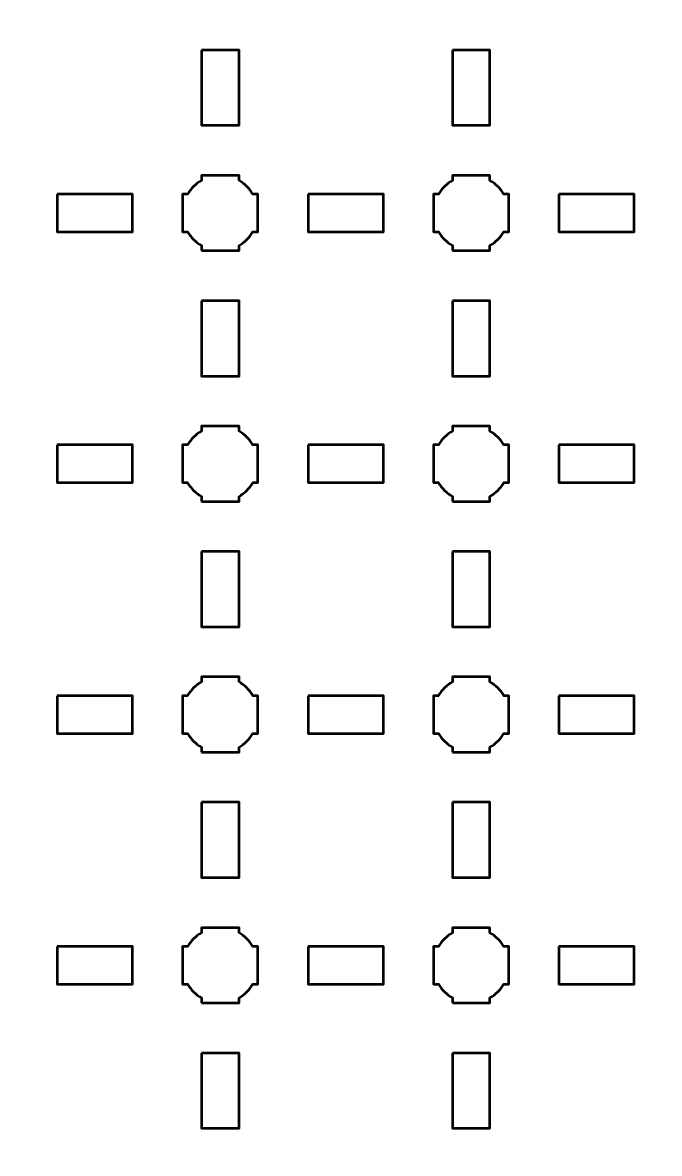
# Model space of a CAD drawing. Header units: centimetres. Extents: x -19.6 to 19.7, y -17.7 to 17.7.
# Drawn here: x -14.57 to -9.5, y -0.5 to 8.52 of the extents above; entities that cross this region are included whole.
import ezdxf

# ---------------------------------------------------------------- set-up
doc = ezdxf.new("R2010")
doc.units = ezdxf.units.CM
doc.header["$MEASUREMENT"] = 0
doc.layers.add('Layer 1', color=7, linetype='Continuous')

msp = doc.modelspace()

# ---------------------------------------------------------------- linework, layer by layer
at = {"layer": 'Layer 1', "lineweight": 53}
for points, knots in [([(-19.14991, 17.65006), (-19.14991, 17.65006), (19.15005, 17.65006), (19.15005, 17.65006), (19.15005, 17.65006), (19.42701, 17.65006), (19.65001, 17.42696), (19.65001, 17.14996), (19.65001, 17.14996), (19.65001, 17.14996), (19.65001, -17.14995), (19.65001, -17.14995), (19.65001, -17.14995), (19.65001, -17.42692), (19.42701, -17.65005), (19.15005, -17.65005), (19.15005, -17.65005), (19.15005, -17.65005), (-19.14991, -17.65005), (-19.14991, -17.65005), (-19.14991, -17.65005), (-19.42691, -17.65005), (-19.65, -17.42692), (-19.65, -17.14995), (-19.65, -17.14995), (-19.65, -17.14995), (-19.65, 17.14996), (-19.65, 17.14996), (-19.65, 17.14996), (-19.65, 17.42696), (-19.42691, 17.65006), (-19.14991, 17.65006)], [0, 0, 0, 0, 0.125, 0.125, 0.125, 0.125, 0.25, 0.25, 0.25, 0.25, 0.375, 0.375, 0.375, 0.375, 0.5, 0.5, 0.5, 0.5, 0.625, 0.625, 0.625, 0.625, 0.75, 0.75, 0.75, 0.75, 0.875, 0.875, 0.875, 0.875, 1, 1, 1, 1]), ([(-13.14993, 8.30007), (-13.14993, 8.30007), (-12.84993, 8.30007), (-12.84993, 8.30007), (-12.84993, 8.30007), (-12.84993, 8.30007), (-12.84993, 7.70007), (-12.84993, 7.70007), (-12.84993, 7.70007), (-12.84993, 7.70007), (-13.14993, 7.70007), (-13.14993, 7.70007), (-13.14993, 7.70007), (-13.14993, 7.70007), (-13.14993, 8.30007), (-13.14993, 8.30007)], [0, 0, 0, 0, 0.25, 0.25, 0.25, 0.25, 0.5, 0.5, 0.5, 0.5, 0.75, 0.75, 0.75, 0.75, 1, 1, 1, 1]), ([(-11.15, 8.30007), (-11.15, 8.30007), (-10.85, 8.30007), (-10.85, 8.30007), (-10.85, 8.30007), (-10.85, 8.30007), (-10.85, 7.70007), (-10.85, 7.70007), (-10.85, 7.70007), (-10.85, 7.70007), (-11.15, 7.70007), (-11.15, 7.70007), (-11.15, 7.70007), (-11.15, 7.70007), (-11.15, 8.30007), (-11.15, 8.30007)], [0, 0, 0, 0, 0.25, 0.25, 0.25, 0.25, 0.5, 0.5, 0.5, 0.5, 0.75, 0.75, 0.75, 0.75, 1, 1, 1, 1]), ([(-13.14993, 6.70005), (-13.14993, 6.70005), (-13.14993, 6.74013), (-13.14993, 6.74013), (-13.14993, 6.74013), (-13.19555, 6.76658), (-13.23343, 6.80451), (-13.25975, 6.85009), (-13.25975, 6.85009), (-13.25975, 6.85009), (-13.3, 6.85009), (-13.3, 6.85009), (-13.3, 6.85009), (-13.3, 6.85009), (-13.3, 7.00002), (-13.3, 7.00002), (-13.3, 7.00002), (-13.3, 7.00002), (-13.3, 7.15009), (-13.3, 7.15009), (-13.3, 7.15009), (-13.3, 7.15009), (-13.25975, 7.15009), (-13.25975, 7.15009), (-13.25975, 7.15009), (-13.23343, 7.19556), (-13.19555, 7.23349), (-13.14993, 7.25994), (-13.14993, 7.25994), (-13.14993, 7.25994), (-13.14993, 7.30002), (-13.14993, 7.30002), (-13.14993, 7.30002), (-13.14993, 7.30002), (-13, 7.30002), (-13, 7.30002), (-13, 7.30002), (-13, 7.30002), (-12.84993, 7.30002), (-12.84993, 7.30002), (-12.84993, 7.30002), (-12.84993, 7.30002), (-12.84993, 7.25994), (-12.84993, 7.25994), (-12.84993, 7.25994), (-12.80446, 7.23349), (-12.76643, 7.19556), (-12.74011, 7.15009), (-12.74011, 7.15009), (-12.74011, 7.15009), (-12.7, 7.15009), (-12.7, 7.15009), (-12.7, 7.15009), (-12.7, 7.15009), (-12.7, 7.00002), (-12.7, 7.00002), (-12.7, 7.00002), (-12.7, 7.00002), (-12.7, 6.85009), (-12.7, 6.85009), (-12.7, 6.85009), (-12.7, 6.85009), (-12.74011, 6.85009), (-12.74011, 6.85009), (-12.74011, 6.85009), (-12.76643, 6.80451), (-12.80446, 6.76658), (-12.84993, 6.74013), (-12.84993, 6.74013), (-12.84993, 6.74013), (-12.84993, 6.70005), (-12.84993, 6.70005), (-12.84993, 6.70005), (-12.84993, 6.70005), (-13, 6.70005), (-13, 6.70005), (-13, 6.70005), (-13, 6.70005), (-13.14993, 6.70005), (-13.14993, 6.70005)], [0, 0, 0, 0, 0.05, 0.05, 0.05, 0.05, 0.1, 0.1, 0.1, 0.1, 0.15, 0.15, 0.15, 0.15, 0.2, 0.2, 0.2, 0.2, 0.25, 0.25, 0.25, 0.25, 0.3, 0.3, 0.3, 0.3, 0.35, 0.35, 0.35, 0.35, 0.4, 0.4, 0.4, 0.4, 0.45, 0.45, 0.45, 0.45, 0.5, 0.5, 0.5, 0.5, 0.55, 0.55, 0.55, 0.55, 0.6, 0.6, 0.6, 0.6, 0.65, 0.65, 0.65, 0.65, 0.7, 0.7, 0.7, 0.7, 0.75, 0.75, 0.75, 0.75, 0.8, 0.8, 0.8, 0.8, 0.85, 0.85, 0.85, 0.85, 0.9, 0.9, 0.9, 0.9, 0.95, 0.95, 0.95, 0.95, 1, 1, 1, 1]), ([(-11.15, 6.70005), (-11.15, 6.70005), (-11.15, 6.74013), (-11.15, 6.74013), (-11.15, 6.74013), (-11.19547, 6.76658), (-11.2335, 6.80451), (-11.25982, 6.85009), (-11.25982, 6.85009), (-11.25982, 6.85009), (-11.29993, 6.85009), (-11.29993, 6.85009), (-11.29993, 6.85009), (-11.29993, 6.85009), (-11.29993, 7.00002), (-11.29993, 7.00002), (-11.29993, 7.00002), (-11.29993, 7.00002), (-11.29993, 7.15009), (-11.29993, 7.15009), (-11.29993, 7.15009), (-11.29993, 7.15009), (-11.25982, 7.15009), (-11.25982, 7.15009), (-11.25982, 7.15009), (-11.2335, 7.19556), (-11.19547, 7.23349), (-11.15, 7.25994), (-11.15, 7.25994), (-11.15, 7.25994), (-11.15, 7.30002), (-11.15, 7.30002), (-11.15, 7.30002), (-11.15, 7.30002), (-10.99993, 7.30002), (-10.99993, 7.30002), (-10.99993, 7.30002), (-10.99993, 7.30002), (-10.85, 7.30002), (-10.85, 7.30002), (-10.85, 7.30002), (-10.85, 7.30002), (-10.85, 7.25994), (-10.85, 7.25994), (-10.85, 7.25994), (-10.80438, 7.23349), (-10.76649, 7.19556), (-10.74018, 7.15009), (-10.74018, 7.15009), (-10.74018, 7.15009), (-10.69993, 7.15009), (-10.69993, 7.15009), (-10.69993, 7.15009), (-10.69993, 7.15009), (-10.69993, 7.00002), (-10.69993, 7.00002), (-10.69993, 7.00002), (-10.69993, 7.00002), (-10.69993, 6.85009), (-10.69993, 6.85009), (-10.69993, 6.85009), (-10.69993, 6.85009), (-10.74018, 6.85009), (-10.74018, 6.85009), (-10.74018, 6.85009), (-10.76649, 6.80451), (-10.80438, 6.76658), (-10.85, 6.74013), (-10.85, 6.74013), (-10.85, 6.74013), (-10.85, 6.70005), (-10.85, 6.70005), (-10.85, 6.70005), (-10.85, 6.70005), (-10.99993, 6.70005), (-10.99993, 6.70005), (-10.99993, 6.70005), (-10.99993, 6.70005), (-11.15, 6.70005), (-11.15, 6.70005)], [0, 0, 0, 0, 0.05, 0.05, 0.05, 0.05, 0.1, 0.1, 0.1, 0.1, 0.15, 0.15, 0.15, 0.15, 0.2, 0.2, 0.2, 0.2, 0.25, 0.25, 0.25, 0.25, 0.3, 0.3, 0.3, 0.3, 0.35, 0.35, 0.35, 0.35, 0.4, 0.4, 0.4, 0.4, 0.45, 0.45, 0.45, 0.45, 0.5, 0.5, 0.5, 0.5, 0.55, 0.55, 0.55, 0.55, 0.6, 0.6, 0.6, 0.6, 0.65, 0.65, 0.65, 0.65, 0.7, 0.7, 0.7, 0.7, 0.75, 0.75, 0.75, 0.75, 0.8, 0.8, 0.8, 0.8, 0.85, 0.85, 0.85, 0.85, 0.9, 0.9, 0.9, 0.9, 0.95, 0.95, 0.95, 0.95, 1, 1, 1, 1]), ([(-14.29992, 7.14995), (-14.29992, 7.14995), (-13.69991, 7.14995), (-13.69991, 7.14995), (-13.69991, 7.14995), (-13.69991, 7.14995), (-13.69991, 6.84995), (-13.69991, 6.84995), (-13.69991, 6.84995), (-13.69991, 6.84995), (-14.29992, 6.84995), (-14.29992, 6.84995), (-14.29992, 6.84995), (-14.29992, 6.84995), (-14.29992, 7.14995), (-14.29992, 7.14995)], [0, 0, 0, 0, 0.25, 0.25, 0.25, 0.25, 0.5, 0.5, 0.5, 0.5, 0.75, 0.75, 0.75, 0.75, 1, 1, 1, 1]), ([(-12.29995, 7.14995), (-12.29995, 7.14995), (-11.69994, 7.14995), (-11.69994, 7.14995), (-11.69994, 7.14995), (-11.69994, 7.14995), (-11.69994, 6.84995), (-11.69994, 6.84995), (-11.69994, 6.84995), (-11.69994, 6.84995), (-12.29995, 6.84995), (-12.29995, 6.84995), (-12.29995, 6.84995), (-12.29995, 6.84995), (-12.29995, 7.14995), (-12.29995, 7.14995)], [0, 0, 0, 0, 0.25, 0.25, 0.25, 0.25, 0.5, 0.5, 0.5, 0.5, 0.75, 0.75, 0.75, 0.75, 1, 1, 1, 1]), ([(-10.30002, 7.14995), (-10.30002, 7.14995), (-9.70001, 7.14995), (-9.70001, 7.14995), (-9.70001, 7.14995), (-9.70001, 7.14995), (-9.70001, 6.84995), (-9.70001, 6.84995), (-9.70001, 6.84995), (-9.70001, 6.84995), (-10.30002, 6.84995), (-10.30002, 6.84995), (-10.30002, 6.84995), (-10.30002, 6.84995), (-10.30002, 7.14995), (-10.30002, 7.14995)], [0, 0, 0, 0, 0.25, 0.25, 0.25, 0.25, 0.5, 0.5, 0.5, 0.5, 0.75, 0.75, 0.75, 0.75, 1, 1, 1, 1]), ([(-13.14993, 6.3), (-13.14993, 6.3), (-12.84993, 6.3), (-12.84993, 6.3), (-12.84993, 6.3), (-12.84993, 6.3), (-12.84993, 5.7), (-12.84993, 5.7), (-12.84993, 5.7), (-12.84993, 5.7), (-13.14993, 5.7), (-13.14993, 5.7), (-13.14993, 5.7), (-13.14993, 5.7), (-13.14993, 6.3), (-13.14993, 6.3)], [0, 0, 0, 0, 0.25, 0.25, 0.25, 0.25, 0.5, 0.5, 0.5, 0.5, 0.75, 0.75, 0.75, 0.75, 1, 1, 1, 1]), ([(-11.15, 6.3), (-11.15, 6.3), (-10.85, 6.3), (-10.85, 6.3), (-10.85, 6.3), (-10.85, 6.3), (-10.85, 5.7), (-10.85, 5.7), (-10.85, 5.7), (-10.85, 5.7), (-11.15, 5.7), (-11.15, 5.7), (-11.15, 5.7), (-11.15, 5.7), (-11.15, 6.3), (-11.15, 6.3)], [0, 0, 0, 0, 0.25, 0.25, 0.25, 0.25, 0.5, 0.5, 0.5, 0.5, 0.75, 0.75, 0.75, 0.75, 1, 1, 1, 1]), ([(-13.14993, 4.70008), (-13.14993, 4.70008), (-13.14993, 4.74019), (-13.14993, 4.74019), (-13.14993, 4.74019), (-13.19555, 4.76651), (-13.23343, 4.80454), (-13.25975, 4.85001), (-13.25975, 4.85001), (-13.25975, 4.85001), (-13.3, 4.85001), (-13.3, 4.85001), (-13.3, 4.85001), (-13.3, 4.85001), (-13.3, 5.00009), (-13.3, 5.00009), (-13.3, 5.00009), (-13.3, 5.00009), (-13.3, 5.15002), (-13.3, 5.15002), (-13.3, 5.15002), (-13.3, 5.15002), (-13.25975, 5.15002), (-13.25975, 5.15002), (-13.25975, 5.15002), (-13.23343, 5.19563), (-13.19555, 5.23352), (-13.14993, 5.25984), (-13.14993, 5.25984), (-13.14993, 5.25984), (-13.14993, 5.30009), (-13.14993, 5.30009), (-13.14993, 5.30009), (-13.14993, 5.30009), (-13, 5.30009), (-13, 5.30009), (-13, 5.30009), (-13, 5.30009), (-12.84993, 5.30009), (-12.84993, 5.30009), (-12.84993, 5.30009), (-12.84993, 5.30009), (-12.84993, 5.25984), (-12.84993, 5.25984), (-12.84993, 5.25984), (-12.80446, 5.23352), (-12.76643, 5.19563), (-12.74011, 5.15002), (-12.74011, 5.15002), (-12.74011, 5.15002), (-12.7, 5.15002), (-12.7, 5.15002), (-12.7, 5.15002), (-12.7, 5.15002), (-12.7, 5.00009), (-12.7, 5.00009), (-12.7, 5.00009), (-12.7, 5.00009), (-12.7, 4.85001), (-12.7, 4.85001), (-12.7, 4.85001), (-12.7, 4.85001), (-12.74011, 4.85001), (-12.74011, 4.85001), (-12.74011, 4.85001), (-12.76643, 4.80454), (-12.80446, 4.76651), (-12.84993, 4.74019), (-12.84993, 4.74019), (-12.84993, 4.74019), (-12.84993, 4.70008), (-12.84993, 4.70008), (-12.84993, 4.70008), (-12.84993, 4.70008), (-13, 4.70008), (-13, 4.70008), (-13, 4.70008), (-13, 4.70008), (-13.14993, 4.70008), (-13.14993, 4.70008)], [0, 0, 0, 0, 0.05, 0.05, 0.05, 0.05, 0.1, 0.1, 0.1, 0.1, 0.15, 0.15, 0.15, 0.15, 0.2, 0.2, 0.2, 0.2, 0.25, 0.25, 0.25, 0.25, 0.3, 0.3, 0.3, 0.3, 0.35, 0.35, 0.35, 0.35, 0.4, 0.4, 0.4, 0.4, 0.45, 0.45, 0.45, 0.45, 0.5, 0.5, 0.5, 0.5, 0.55, 0.55, 0.55, 0.55, 0.6, 0.6, 0.6, 0.6, 0.65, 0.65, 0.65, 0.65, 0.7, 0.7, 0.7, 0.7, 0.75, 0.75, 0.75, 0.75, 0.8, 0.8, 0.8, 0.8, 0.85, 0.85, 0.85, 0.85, 0.9, 0.9, 0.9, 0.9, 0.95, 0.95, 0.95, 0.95, 1, 1, 1, 1]), ([(-11.15, 4.70008), (-11.15, 4.70008), (-11.15, 4.74019), (-11.15, 4.74019), (-11.15, 4.74019), (-11.19547, 4.76651), (-11.2335, 4.80454), (-11.25982, 4.85001), (-11.25982, 4.85001), (-11.25982, 4.85001), (-11.29993, 4.85001), (-11.29993, 4.85001), (-11.29993, 4.85001), (-11.29993, 4.85001), (-11.29993, 5.00009), (-11.29993, 5.00009), (-11.29993, 5.00009), (-11.29993, 5.00009), (-11.29993, 5.15002), (-11.29993, 5.15002), (-11.29993, 5.15002), (-11.29993, 5.15002), (-11.25982, 5.15002), (-11.25982, 5.15002), (-11.25982, 5.15002), (-11.2335, 5.19563), (-11.19547, 5.23352), (-11.15, 5.25984), (-11.15, 5.25984), (-11.15, 5.25984), (-11.15, 5.30009), (-11.15, 5.30009), (-11.15, 5.30009), (-11.15, 5.30009), (-10.99993, 5.30009), (-10.99993, 5.30009), (-10.99993, 5.30009), (-10.99993, 5.30009), (-10.85, 5.30009), (-10.85, 5.30009), (-10.85, 5.30009), (-10.85, 5.30009), (-10.85, 5.25984), (-10.85, 5.25984), (-10.85, 5.25984), (-10.80438, 5.23352), (-10.76649, 5.19563), (-10.74018, 5.15002), (-10.74018, 5.15002), (-10.74018, 5.15002), (-10.69993, 5.15002), (-10.69993, 5.15002), (-10.69993, 5.15002), (-10.69993, 5.15002), (-10.69993, 5.00009), (-10.69993, 5.00009), (-10.69993, 5.00009), (-10.69993, 5.00009), (-10.69993, 4.85001), (-10.69993, 4.85001), (-10.69993, 4.85001), (-10.69993, 4.85001), (-10.74018, 4.85001), (-10.74018, 4.85001), (-10.74018, 4.85001), (-10.76649, 4.80454), (-10.80438, 4.76651), (-10.85, 4.74019), (-10.85, 4.74019), (-10.85, 4.74019), (-10.85, 4.70008), (-10.85, 4.70008), (-10.85, 4.70008), (-10.85, 4.70008), (-10.99993, 4.70008), (-10.99993, 4.70008), (-10.99993, 4.70008), (-10.99993, 4.70008), (-11.15, 4.70008), (-11.15, 4.70008)], [0, 0, 0, 0, 0.05, 0.05, 0.05, 0.05, 0.1, 0.1, 0.1, 0.1, 0.15, 0.15, 0.15, 0.15, 0.2, 0.2, 0.2, 0.2, 0.25, 0.25, 0.25, 0.25, 0.3, 0.3, 0.3, 0.3, 0.35, 0.35, 0.35, 0.35, 0.4, 0.4, 0.4, 0.4, 0.45, 0.45, 0.45, 0.45, 0.5, 0.5, 0.5, 0.5, 0.55, 0.55, 0.55, 0.55, 0.6, 0.6, 0.6, 0.6, 0.65, 0.65, 0.65, 0.65, 0.7, 0.7, 0.7, 0.7, 0.75, 0.75, 0.75, 0.75, 0.8, 0.8, 0.8, 0.8, 0.85, 0.85, 0.85, 0.85, 0.9, 0.9, 0.9, 0.9, 0.95, 0.95, 0.95, 0.95, 1, 1, 1, 1]), ([(-14.29992, 5.15002), (-14.29992, 5.15002), (-13.69991, 5.15002), (-13.69991, 5.15002), (-13.69991, 5.15002), (-13.69991, 5.15002), (-13.69991, 4.85001), (-13.69991, 4.85001), (-13.69991, 4.85001), (-13.69991, 4.85001), (-14.29992, 4.85001), (-14.29992, 4.85001), (-14.29992, 4.85001), (-14.29992, 4.85001), (-14.29992, 5.15002), (-14.29992, 5.15002)], [0, 0, 0, 0, 0.25, 0.25, 0.25, 0.25, 0.5, 0.5, 0.5, 0.5, 0.75, 0.75, 0.75, 0.75, 1, 1, 1, 1]), ([(-12.29995, 5.15002), (-12.29995, 5.15002), (-11.69994, 5.15002), (-11.69994, 5.15002), (-11.69994, 5.15002), (-11.69994, 5.15002), (-11.69994, 4.85001), (-11.69994, 4.85001), (-11.69994, 4.85001), (-11.69994, 4.85001), (-12.29995, 4.85001), (-12.29995, 4.85001), (-12.29995, 4.85001), (-12.29995, 4.85001), (-12.29995, 5.15002), (-12.29995, 5.15002)], [0, 0, 0, 0, 0.25, 0.25, 0.25, 0.25, 0.5, 0.5, 0.5, 0.5, 0.75, 0.75, 0.75, 0.75, 1, 1, 1, 1]), ([(-10.30002, 5.15002), (-10.30002, 5.15002), (-9.70001, 5.15002), (-9.70001, 5.15002), (-9.70001, 5.15002), (-9.70001, 5.15002), (-9.70001, 4.85001), (-9.70001, 4.85001), (-9.70001, 4.85001), (-9.70001, 4.85001), (-10.30002, 4.85001), (-10.30002, 4.85001), (-10.30002, 4.85001), (-10.30002, 4.85001), (-10.30002, 5.15002), (-10.30002, 5.15002)], [0, 0, 0, 0, 0.25, 0.25, 0.25, 0.25, 0.5, 0.5, 0.5, 0.5, 0.75, 0.75, 0.75, 0.75, 1, 1, 1, 1]), ([(-13.14993, 4.30003), (-13.14993, 4.30003), (-12.84993, 4.30003), (-12.84993, 4.30003), (-12.84993, 4.30003), (-12.84993, 4.30003), (-12.84993, 3.70003), (-12.84993, 3.70003), (-12.84993, 3.70003), (-12.84993, 3.70003), (-13.14993, 3.70003), (-13.14993, 3.70003), (-13.14993, 3.70003), (-13.14993, 3.70003), (-13.14993, 4.30003), (-13.14993, 4.30003)], [0, 0, 0, 0, 0.25, 0.25, 0.25, 0.25, 0.5, 0.5, 0.5, 0.5, 0.75, 0.75, 0.75, 0.75, 1, 1, 1, 1]), ([(-11.15, 4.30003), (-11.15, 4.30003), (-10.85, 4.30003), (-10.85, 4.30003), (-10.85, 4.30003), (-10.85, 4.30003), (-10.85, 3.70003), (-10.85, 3.70003), (-10.85, 3.70003), (-10.85, 3.70003), (-11.15, 3.70003), (-11.15, 3.70003), (-11.15, 3.70003), (-11.15, 3.70003), (-11.15, 4.30003), (-11.15, 4.30003)], [0, 0, 0, 0, 0.25, 0.25, 0.25, 0.25, 0.5, 0.5, 0.5, 0.5, 0.75, 0.75, 0.75, 0.75, 1, 1, 1, 1]), ([(-13.14993, 2.70001), (-13.14993, 2.70001), (-13.14993, 2.74023), (-13.14993, 2.74023), (-13.14993, 2.74023), (-13.19555, 2.76658), (-13.23343, 2.80447), (-13.25975, 2.85008), (-13.25975, 2.85008), (-13.25975, 2.85008), (-13.3, 2.85008), (-13.3, 2.85008), (-13.3, 2.85008), (-13.3, 2.85008), (-13.3, 3.00001), (-13.3, 3.00001), (-13.3, 3.00001), (-13.3, 3.00001), (-13.3, 3.15008), (-13.3, 3.15008), (-13.3, 3.15008), (-13.3, 3.15008), (-13.25975, 3.15008), (-13.25975, 3.15008), (-13.25975, 3.15008), (-13.23343, 3.19556), (-13.19555, 3.23359), (-13.14993, 3.2599), (-13.14993, 3.2599), (-13.14993, 3.2599), (-13.14993, 3.30001), (-13.14993, 3.30001), (-13.14993, 3.30001), (-13.14993, 3.30001), (-13, 3.30001), (-13, 3.30001), (-13, 3.30001), (-13, 3.30001), (-12.84993, 3.30001), (-12.84993, 3.30001), (-12.84993, 3.30001), (-12.84993, 3.30001), (-12.84993, 3.2599), (-12.84993, 3.2599), (-12.84993, 3.2599), (-12.80446, 3.23359), (-12.76643, 3.19556), (-12.74011, 3.15008), (-12.74011, 3.15008), (-12.74011, 3.15008), (-12.7, 3.15008), (-12.7, 3.15008), (-12.7, 3.15008), (-12.7, 3.15008), (-12.7, 3.00001), (-12.7, 3.00001), (-12.7, 3.00001), (-12.7, 3.00001), (-12.7, 2.85008), (-12.7, 2.85008), (-12.7, 2.85008), (-12.7, 2.85008), (-12.74011, 2.85008), (-12.74011, 2.85008), (-12.74011, 2.85008), (-12.76643, 2.80447), (-12.80446, 2.76658), (-12.84993, 2.74023), (-12.84993, 2.74023), (-12.84993, 2.74023), (-12.84993, 2.70001), (-12.84993, 2.70001), (-12.84993, 2.70001), (-12.84993, 2.70001), (-13, 2.70001), (-13, 2.70001), (-13, 2.70001), (-13, 2.70001), (-13.14993, 2.70001), (-13.14993, 2.70001)], [0, 0, 0, 0, 0.05, 0.05, 0.05, 0.05, 0.1, 0.1, 0.1, 0.1, 0.15, 0.15, 0.15, 0.15, 0.2, 0.2, 0.2, 0.2, 0.25, 0.25, 0.25, 0.25, 0.3, 0.3, 0.3, 0.3, 0.35, 0.35, 0.35, 0.35, 0.4, 0.4, 0.4, 0.4, 0.45, 0.45, 0.45, 0.45, 0.5, 0.5, 0.5, 0.5, 0.55, 0.55, 0.55, 0.55, 0.6, 0.6, 0.6, 0.6, 0.65, 0.65, 0.65, 0.65, 0.7, 0.7, 0.7, 0.7, 0.75, 0.75, 0.75, 0.75, 0.8, 0.8, 0.8, 0.8, 0.85, 0.85, 0.85, 0.85, 0.9, 0.9, 0.9, 0.9, 0.95, 0.95, 0.95, 0.95, 1, 1, 1, 1]), ([(-11.15, 2.70001), (-11.15, 2.70001), (-11.15, 2.74023), (-11.15, 2.74023), (-11.15, 2.74023), (-11.19547, 2.76658), (-11.2335, 2.80447), (-11.25982, 2.85008), (-11.25982, 2.85008), (-11.25982, 2.85008), (-11.29993, 2.85008), (-11.29993, 2.85008), (-11.29993, 2.85008), (-11.29993, 2.85008), (-11.29993, 3.00001), (-11.29993, 3.00001), (-11.29993, 3.00001), (-11.29993, 3.00001), (-11.29993, 3.15008), (-11.29993, 3.15008), (-11.29993, 3.15008), (-11.29993, 3.15008), (-11.25982, 3.15008), (-11.25982, 3.15008), (-11.25982, 3.15008), (-11.2335, 3.19556), (-11.19547, 3.23359), (-11.15, 3.2599), (-11.15, 3.2599), (-11.15, 3.2599), (-11.15, 3.30001), (-11.15, 3.30001), (-11.15, 3.30001), (-11.15, 3.30001), (-10.99993, 3.30001), (-10.99993, 3.30001), (-10.99993, 3.30001), (-10.99993, 3.30001), (-10.85, 3.30001), (-10.85, 3.30001), (-10.85, 3.30001), (-10.85, 3.30001), (-10.85, 3.2599), (-10.85, 3.2599), (-10.85, 3.2599), (-10.80438, 3.23359), (-10.76649, 3.19556), (-10.74018, 3.15008), (-10.74018, 3.15008), (-10.74018, 3.15008), (-10.69993, 3.15008), (-10.69993, 3.15008), (-10.69993, 3.15008), (-10.69993, 3.15008), (-10.69993, 3.00001), (-10.69993, 3.00001), (-10.69993, 3.00001), (-10.69993, 3.00001), (-10.69993, 2.85008), (-10.69993, 2.85008), (-10.69993, 2.85008), (-10.69993, 2.85008), (-10.74018, 2.85008), (-10.74018, 2.85008), (-10.74018, 2.85008), (-10.76649, 2.80447), (-10.80438, 2.76658), (-10.85, 2.74023), (-10.85, 2.74023), (-10.85, 2.74023), (-10.85, 2.70001), (-10.85, 2.70001), (-10.85, 2.70001), (-10.85, 2.70001), (-10.99993, 2.70001), (-10.99993, 2.70001), (-10.99993, 2.70001), (-10.99993, 2.70001), (-11.15, 2.70001), (-11.15, 2.70001)], [0, 0, 0, 0, 0.05, 0.05, 0.05, 0.05, 0.1, 0.1, 0.1, 0.1, 0.15, 0.15, 0.15, 0.15, 0.2, 0.2, 0.2, 0.2, 0.25, 0.25, 0.25, 0.25, 0.3, 0.3, 0.3, 0.3, 0.35, 0.35, 0.35, 0.35, 0.4, 0.4, 0.4, 0.4, 0.45, 0.45, 0.45, 0.45, 0.5, 0.5, 0.5, 0.5, 0.55, 0.55, 0.55, 0.55, 0.6, 0.6, 0.6, 0.6, 0.65, 0.65, 0.65, 0.65, 0.7, 0.7, 0.7, 0.7, 0.75, 0.75, 0.75, 0.75, 0.8, 0.8, 0.8, 0.8, 0.85, 0.85, 0.85, 0.85, 0.9, 0.9, 0.9, 0.9, 0.95, 0.95, 0.95, 0.95, 1, 1, 1, 1]), ([(-14.29992, 3.15008), (-14.29992, 3.15008), (-13.69991, 3.15008), (-13.69991, 3.15008), (-13.69991, 3.15008), (-13.69991, 3.15008), (-13.69991, 2.85008), (-13.69991, 2.85008), (-13.69991, 2.85008), (-13.69991, 2.85008), (-14.29992, 2.85008), (-14.29992, 2.85008), (-14.29992, 2.85008), (-14.29992, 2.85008), (-14.29992, 3.15008), (-14.29992, 3.15008)], [0, 0, 0, 0, 0.25, 0.25, 0.25, 0.25, 0.5, 0.5, 0.5, 0.5, 0.75, 0.75, 0.75, 0.75, 1, 1, 1, 1]), ([(-12.29995, 3.15008), (-12.29995, 3.15008), (-11.69994, 3.15008), (-11.69994, 3.15008), (-11.69994, 3.15008), (-11.69994, 3.15008), (-11.69994, 2.85008), (-11.69994, 2.85008), (-11.69994, 2.85008), (-11.69994, 2.85008), (-12.29995, 2.85008), (-12.29995, 2.85008), (-12.29995, 2.85008), (-12.29995, 2.85008), (-12.29995, 3.15008), (-12.29995, 3.15008)], [0, 0, 0, 0, 0.25, 0.25, 0.25, 0.25, 0.5, 0.5, 0.5, 0.5, 0.75, 0.75, 0.75, 0.75, 1, 1, 1, 1]), ([(-10.30002, 3.15008), (-10.30002, 3.15008), (-9.70001, 3.15008), (-9.70001, 3.15008), (-9.70001, 3.15008), (-9.70001, 3.15008), (-9.70001, 2.85008), (-9.70001, 2.85008), (-9.70001, 2.85008), (-9.70001, 2.85008), (-10.30002, 2.85008), (-10.30002, 2.85008), (-10.30002, 2.85008), (-10.30002, 2.85008), (-10.30002, 3.15008), (-10.30002, 3.15008)], [0, 0, 0, 0, 0.25, 0.25, 0.25, 0.25, 0.5, 0.5, 0.5, 0.5, 0.75, 0.75, 0.75, 0.75, 1, 1, 1, 1]), ([(-13.14993, 2.29996), (-13.14993, 2.29996), (-12.84993, 2.29996), (-12.84993, 2.29996), (-12.84993, 2.29996), (-12.84993, 2.29996), (-12.84993, 1.69995), (-12.84993, 1.69995), (-12.84993, 1.69995), (-12.84993, 1.69995), (-13.14993, 1.69995), (-13.14993, 1.69995), (-13.14993, 1.69995), (-13.14993, 1.69995), (-13.14993, 2.29996), (-13.14993, 2.29996)], [0, 0, 0, 0, 0.25, 0.25, 0.25, 0.25, 0.5, 0.5, 0.5, 0.5, 0.75, 0.75, 0.75, 0.75, 1, 1, 1, 1]), ([(-11.15, 2.29996), (-11.15, 2.29996), (-10.85, 2.29996), (-10.85, 2.29996), (-10.85, 2.29996), (-10.85, 2.29996), (-10.85, 1.69995), (-10.85, 1.69995), (-10.85, 1.69995), (-10.85, 1.69995), (-11.15, 1.69995), (-11.15, 1.69995), (-11.15, 1.69995), (-11.15, 1.69995), (-11.15, 2.29996), (-11.15, 2.29996)], [0, 0, 0, 0, 0.25, 0.25, 0.25, 0.25, 0.5, 0.5, 0.5, 0.5, 0.75, 0.75, 0.75, 0.75, 1, 1, 1, 1]), ([(-13.14993, 0.70004), (-13.14993, 0.70004), (-13.14993, 0.74015), (-13.14993, 0.74015), (-13.14993, 0.74015), (-13.19555, 0.76661), (-13.23343, 0.8045), (-13.25975, 0.84997), (-13.25975, 0.84997), (-13.25975, 0.84997), (-13.3, 0.84997), (-13.3, 0.84997), (-13.3, 0.84997), (-13.3, 0.84997), (-13.3, 1.00004), (-13.3, 1.00004), (-13.3, 1.00004), (-13.3, 1.00004), (-13.3, 1.14997), (-13.3, 1.14997), (-13.3, 1.14997), (-13.3, 1.14997), (-13.25975, 1.14997), (-13.25975, 1.14997), (-13.25975, 1.14997), (-13.23343, 1.19559), (-13.19555, 1.23351), (-13.14993, 1.25997), (-13.14993, 1.25997), (-13.14993, 1.25997), (-13.14993, 1.30005), (-13.14993, 1.30005), (-13.14993, 1.30005), (-13.14993, 1.30005), (-13, 1.30005), (-13, 1.30005), (-13, 1.30005), (-13, 1.30005), (-12.84993, 1.30005), (-12.84993, 1.30005), (-12.84993, 1.30005), (-12.84993, 1.30005), (-12.84993, 1.25997), (-12.84993, 1.25997), (-12.84993, 1.25997), (-12.80446, 1.23351), (-12.76643, 1.19559), (-12.74011, 1.14997), (-12.74011, 1.14997), (-12.74011, 1.14997), (-12.7, 1.14997), (-12.7, 1.14997), (-12.7, 1.14997), (-12.7, 1.14997), (-12.7, 1.00004), (-12.7, 1.00004), (-12.7, 1.00004), (-12.7, 1.00004), (-12.7, 0.84997), (-12.7, 0.84997), (-12.7, 0.84997), (-12.7, 0.84997), (-12.74011, 0.84997), (-12.74011, 0.84997), (-12.74011, 0.84997), (-12.76643, 0.8045), (-12.80446, 0.76661), (-12.84993, 0.74015), (-12.84993, 0.74015), (-12.84993, 0.74015), (-12.84993, 0.70004), (-12.84993, 0.70004), (-12.84993, 0.70004), (-12.84993, 0.70004), (-13, 0.70004), (-13, 0.70004), (-13, 0.70004), (-13, 0.70004), (-13.14993, 0.70004), (-13.14993, 0.70004)], [0, 0, 0, 0, 0.05, 0.05, 0.05, 0.05, 0.1, 0.1, 0.1, 0.1, 0.15, 0.15, 0.15, 0.15, 0.2, 0.2, 0.2, 0.2, 0.25, 0.25, 0.25, 0.25, 0.3, 0.3, 0.3, 0.3, 0.35, 0.35, 0.35, 0.35, 0.4, 0.4, 0.4, 0.4, 0.45, 0.45, 0.45, 0.45, 0.5, 0.5, 0.5, 0.5, 0.55, 0.55, 0.55, 0.55, 0.6, 0.6, 0.6, 0.6, 0.65, 0.65, 0.65, 0.65, 0.7, 0.7, 0.7, 0.7, 0.75, 0.75, 0.75, 0.75, 0.8, 0.8, 0.8, 0.8, 0.85, 0.85, 0.85, 0.85, 0.9, 0.9, 0.9, 0.9, 0.95, 0.95, 0.95, 0.95, 1, 1, 1, 1]), ([(-11.15, 0.70004), (-11.15, 0.70004), (-11.15, 0.74015), (-11.15, 0.74015), (-11.15, 0.74015), (-11.19547, 0.76661), (-11.2335, 0.8045), (-11.25982, 0.84997), (-11.25982, 0.84997), (-11.25982, 0.84997), (-11.29993, 0.84997), (-11.29993, 0.84997), (-11.29993, 0.84997), (-11.29993, 0.84997), (-11.29993, 1.00004), (-11.29993, 1.00004), (-11.29993, 1.00004), (-11.29993, 1.00004), (-11.29993, 1.14997), (-11.29993, 1.14997), (-11.29993, 1.14997), (-11.29993, 1.14997), (-11.25982, 1.14997), (-11.25982, 1.14997), (-11.25982, 1.14997), (-11.2335, 1.19559), (-11.19547, 1.23351), (-11.15, 1.25997), (-11.15, 1.25997), (-11.15, 1.25997), (-11.15, 1.30005), (-11.15, 1.30005), (-11.15, 1.30005), (-11.15, 1.30005), (-10.99993, 1.30005), (-10.99993, 1.30005), (-10.99993, 1.30005), (-10.99993, 1.30005), (-10.85, 1.30005), (-10.85, 1.30005), (-10.85, 1.30005), (-10.85, 1.30005), (-10.85, 1.25997), (-10.85, 1.25997), (-10.85, 1.25997), (-10.80438, 1.23351), (-10.76649, 1.19559), (-10.74018, 1.14997), (-10.74018, 1.14997), (-10.74018, 1.14997), (-10.69993, 1.14997), (-10.69993, 1.14997), (-10.69993, 1.14997), (-10.69993, 1.14997), (-10.69993, 1.00004), (-10.69993, 1.00004), (-10.69993, 1.00004), (-10.69993, 1.00004), (-10.69993, 0.84997), (-10.69993, 0.84997), (-10.69993, 0.84997), (-10.69993, 0.84997), (-10.74018, 0.84997), (-10.74018, 0.84997), (-10.74018, 0.84997), (-10.76649, 0.8045), (-10.80438, 0.76661), (-10.85, 0.74015), (-10.85, 0.74015), (-10.85, 0.74015), (-10.85, 0.70004), (-10.85, 0.70004), (-10.85, 0.70004), (-10.85, 0.70004), (-10.99993, 0.70004), (-10.99993, 0.70004), (-10.99993, 0.70004), (-10.99993, 0.70004), (-11.15, 0.70004), (-11.15, 0.70004)], [0, 0, 0, 0, 0.05, 0.05, 0.05, 0.05, 0.1, 0.1, 0.1, 0.1, 0.15, 0.15, 0.15, 0.15, 0.2, 0.2, 0.2, 0.2, 0.25, 0.25, 0.25, 0.25, 0.3, 0.3, 0.3, 0.3, 0.35, 0.35, 0.35, 0.35, 0.4, 0.4, 0.4, 0.4, 0.45, 0.45, 0.45, 0.45, 0.5, 0.5, 0.5, 0.5, 0.55, 0.55, 0.55, 0.55, 0.6, 0.6, 0.6, 0.6, 0.65, 0.65, 0.65, 0.65, 0.7, 0.7, 0.7, 0.7, 0.75, 0.75, 0.75, 0.75, 0.8, 0.8, 0.8, 0.8, 0.85, 0.85, 0.85, 0.85, 0.9, 0.9, 0.9, 0.9, 0.95, 0.95, 0.95, 0.95, 1, 1, 1, 1]), ([(-14.29992, 1.14997), (-14.29992, 1.14997), (-13.69991, 1.14997), (-13.69991, 1.14997), (-13.69991, 1.14997), (-13.69991, 1.14997), (-13.69991, 0.84997), (-13.69991, 0.84997), (-13.69991, 0.84997), (-13.69991, 0.84997), (-14.29992, 0.84997), (-14.29992, 0.84997), (-14.29992, 0.84997), (-14.29992, 0.84997), (-14.29992, 1.14997), (-14.29992, 1.14997)], [0, 0, 0, 0, 0.25, 0.25, 0.25, 0.25, 0.5, 0.5, 0.5, 0.5, 0.75, 0.75, 0.75, 0.75, 1, 1, 1, 1]), ([(-12.29995, 1.14997), (-12.29995, 1.14997), (-11.69994, 1.14997), (-11.69994, 1.14997), (-11.69994, 1.14997), (-11.69994, 1.14997), (-11.69994, 0.84997), (-11.69994, 0.84997), (-11.69994, 0.84997), (-11.69994, 0.84997), (-12.29995, 0.84997), (-12.29995, 0.84997), (-12.29995, 0.84997), (-12.29995, 0.84997), (-12.29995, 1.14997), (-12.29995, 1.14997)], [0, 0, 0, 0, 0.25, 0.25, 0.25, 0.25, 0.5, 0.5, 0.5, 0.5, 0.75, 0.75, 0.75, 0.75, 1, 1, 1, 1]), ([(-10.30002, 1.14997), (-10.30002, 1.14997), (-9.70001, 1.14997), (-9.70001, 1.14997), (-9.70001, 1.14997), (-9.70001, 1.14997), (-9.70001, 0.84997), (-9.70001, 0.84997), (-9.70001, 0.84997), (-9.70001, 0.84997), (-10.30002, 0.84997), (-10.30002, 0.84997), (-10.30002, 0.84997), (-10.30002, 0.84997), (-10.30002, 1.14997), (-10.30002, 1.14997)], [0, 0, 0, 0, 0.25, 0.25, 0.25, 0.25, 0.5, 0.5, 0.5, 0.5, 0.75, 0.75, 0.75, 0.75, 1, 1, 1, 1]), ([(-13.14993, 0.30003), (-13.14993, 0.30003), (-12.84993, 0.30003), (-12.84993, 0.30003), (-12.84993, 0.30003), (-12.84993, 0.30003), (-12.84993, -0.29998), (-12.84993, -0.29998), (-12.84993, -0.29998), (-12.84993, -0.29998), (-13.14993, -0.29998), (-13.14993, -0.29998), (-13.14993, -0.29998), (-13.14993, -0.29998), (-13.14993, 0.30003), (-13.14993, 0.30003)], [0, 0, 0, 0, 0.25, 0.25, 0.25, 0.25, 0.5, 0.5, 0.5, 0.5, 0.75, 0.75, 0.75, 0.75, 1, 1, 1, 1]), ([(-11.15, 0.30003), (-11.15, 0.30003), (-10.85, 0.30003), (-10.85, 0.30003), (-10.85, 0.30003), (-10.85, 0.30003), (-10.85, -0.29998), (-10.85, -0.29998), (-10.85, -0.29998), (-10.85, -0.29998), (-11.15, -0.29998), (-11.15, -0.29998), (-11.15, -0.29998), (-11.15, -0.29998), (-11.15, 0.30003), (-11.15, 0.30003)], [0, 0, 0, 0, 0.25, 0.25, 0.25, 0.25, 0.5, 0.5, 0.5, 0.5, 0.75, 0.75, 0.75, 0.75, 1, 1, 1, 1])]:
    msp.add_open_spline(points, degree=3, knots=knots, dxfattribs=at)

doc.saveas('drawing.dxf')
